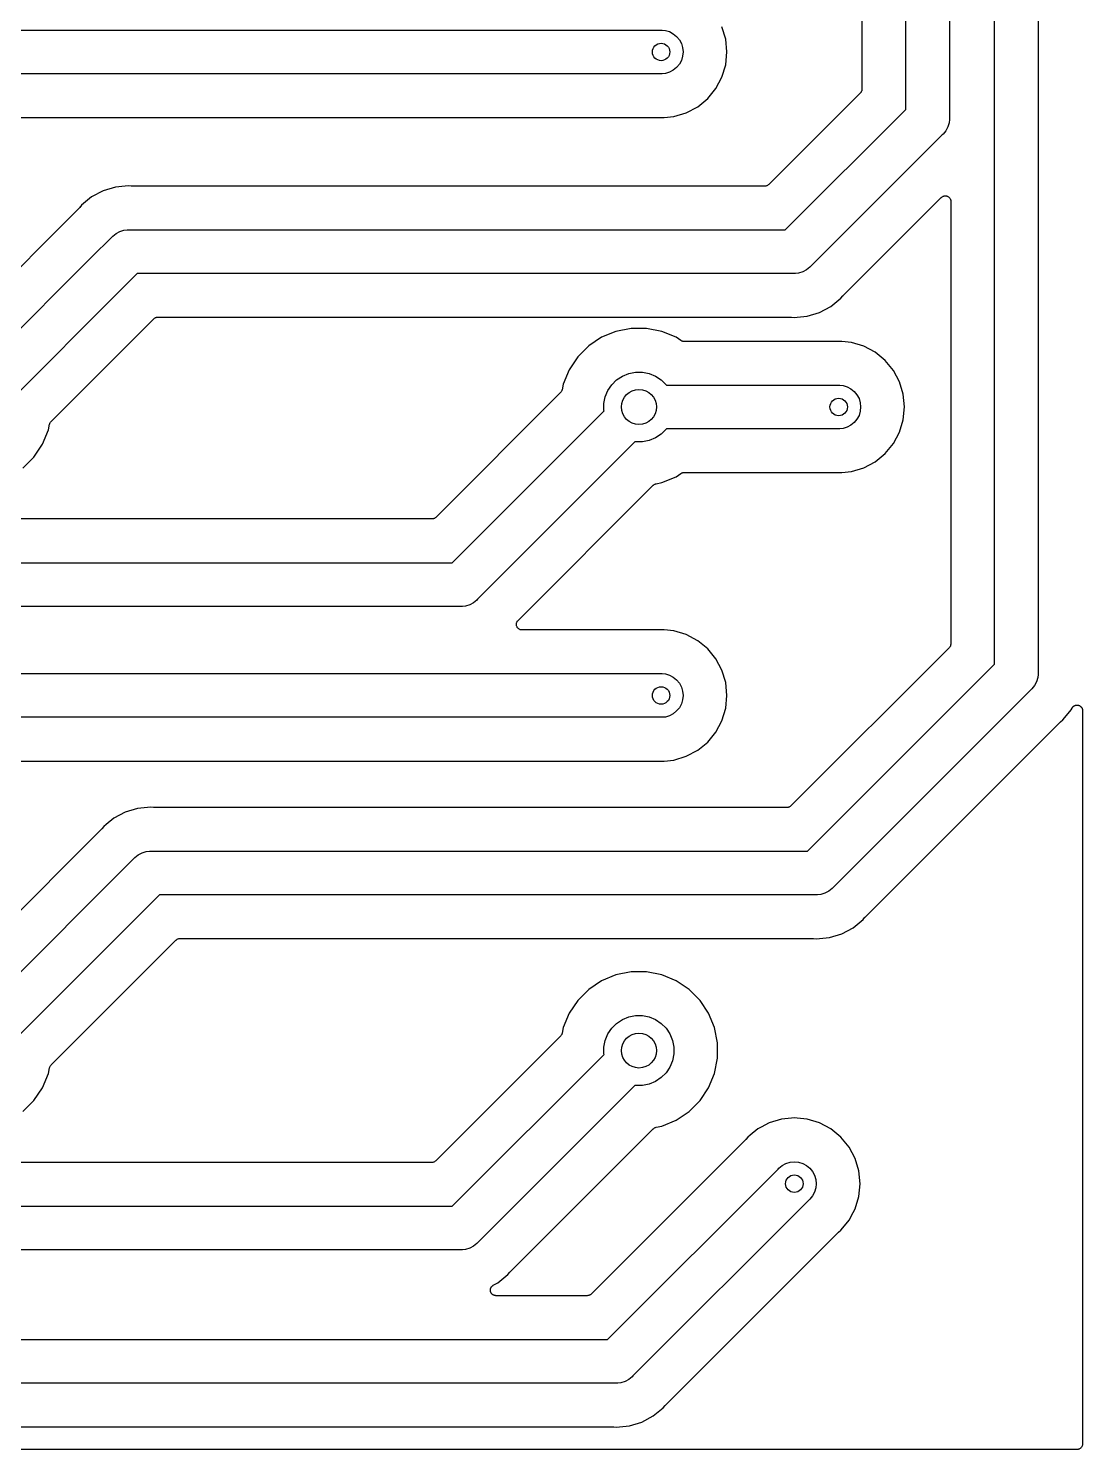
# Model space of a CAD drawing. Extents: x 31.5 to 106.7, y -110.7 to -45.7.
# Drawn here: x 82.55 to 106.67, y -110.73 to -78.2 of the extents above; entities that cross this region are included whole.
import ezdxf

# ---------------------------------------------------------------- set-up
doc = ezdxf.new("R2010")
doc.units = 0
doc.layers.add('BLACK', color=7, linetype='CONTINUOUS')

msp = doc.modelspace()

# ---------------------------------------------------------------- linework, layer by layer
at = {"layer": 'BLACK', "linetype": 'CONTINUOUS'}
for p, q in [((105.656, -70.1286), (105.656, -92.9395)), ((104.656, -92.7569), (104.656, -70.3111)), ((103.624, -71.1446), (103.624, -80.2394)), ((102.624, -80.0569), (102.624, -71.3271)), ((101.624, -73.9995), (101.624, -79.5901)), ((53.5471, -78.24), (97.0526, -78.24)), ((97.0526, -78.24), (97.126, -78.2472)), ((97.126, -78.2472), (97.2203, -78.2758)), ((97.2203, -78.2758), (97.3071, -78.3223)), ((97.3071, -78.3223), (97.3833, -78.3847)), ((97.3833, -78.3847), (97.4457, -78.4609)), ((98.5063, -78.4459), (98.4205, -78.1632)), ((97.4457, -78.4609), (97.4922, -78.5477)), ((97.4922, -78.5477), (97.5208, -78.642)), ((97.5208, -78.642), (97.5304, -78.74)), ((98.5353, -78.74), (98.5063, -78.4459)), ((97.4457, -79.0191), (97.3833, -79.0953)), ((97.4922, -78.9323), (97.4457, -79.0191)), ((97.5208, -78.838), (97.4922, -78.9323)), ((97.5304, -78.74), (97.5208, -78.838)), ((98.4205, -79.3168), (98.5063, -79.0341)), ((98.5063, -79.0341), (98.5353, -78.74)), ((97.0526, -79.24), (53.3646, -79.24)), ((97.126, -79.2328), (97.0526, -79.24)), ((97.2203, -79.2042), (97.126, -79.2328)), ((97.3071, -79.1577), (97.2203, -79.2042)), ((97.3833, -79.0953), (97.3071, -79.1577)), ((98.2812, -79.5774), (98.4205, -79.3168)), ((98.0938, -79.8058), (98.2812, -79.5774)), ((101.587, -79.6799), (99.4919, -81.7748)), ((101.594, -79.6708), (101.587, -79.6799)), ((101.602, -79.6618), (101.594, -79.6708)), ((101.603, -79.6607), (101.602, -79.6612)), ((101.602, -79.6612), (101.602, -79.6618)), ((101.608, -79.6504), (101.603, -79.6607)), ((101.614, -79.6401), (101.608, -79.6504)), ((101.618, -79.6277), (101.614, -79.6389)), ((101.614, -79.6389), (101.614, -79.6395)), ((101.614, -79.6395), (101.614, -79.6401)), ((101.621, -79.6165), (101.618, -79.6277)), ((101.623, -79.6036), (101.621, -79.6152)), ((101.621, -79.6152), (101.621, -79.6158)), ((101.621, -79.6158), (101.621, -79.6165)), ((101.624, -79.5918), (101.623, -79.6036)), ((101.624, -79.5901), (101.624, -79.5905)), ((101.624, -79.5905), (101.624, -79.5905)), ((101.624, -79.5905), (101.624, -79.5905)), ((101.624, -79.5905), (101.624, -79.5918)), ((97.6048, -80.1325), (97.8654, -79.9932)), ((97.8654, -79.9932), (98.0938, -79.8058)), ((58.7919, -80.24), (97.1017, -80.24)), ((97.1017, -80.24), (97.3221, -80.2183)), ((97.3221, -80.2183), (97.6048, -80.1325)), ((99.8689, -82.812), (102.624, -80.0569)), ((103.624, -80.2886), (103.617, -80.362)), ((103.624, -80.2394), (103.626, -80.264)), ((103.626, -80.264), (103.624, -80.2886)), ((103.46, -80.6349), (100.447, -83.6482)), ((103.479, -80.6193), (103.46, -80.6349)), ((103.542, -80.5431), (103.479, -80.6193)), ((103.588, -80.4563), (103.542, -80.5431)), ((103.617, -80.362), (103.588, -80.4563)), ((84.2592, -81.9195), (83.9986, -82.0588)), ((84.5419, -81.8337), (84.2592, -81.9195)), ((84.7684, -81.8114), (84.5419, -81.8337)), ((84.7685, -81.8114), (84.7684, -81.8114)), ((84.836, -81.8047), (84.7685, -81.8114)), ((84.9035, -81.8114), (84.836, -81.8047)), ((84.9088, -81.8114), (84.9035, -81.8114)), ((84.9141, -81.812), (84.9088, -81.8114)), ((84.9159, -81.812), (84.9141, -81.812)), ((99.4021, -81.812), (84.9159, -81.812)), ((99.4137, -81.8109), (99.4021, -81.812)), ((99.4254, -81.8098), (99.4137, -81.8109)), ((99.4261, -81.8096), (99.4254, -81.8098)), ((99.4267, -81.8096), (99.4261, -81.8096)), ((99.4379, -81.8062), (99.4267, -81.8096)), ((99.4492, -81.8029), (99.4379, -81.8062)), ((99.4498, -81.8026), (99.4492, -81.8029)), ((99.4505, -81.8024), (99.4498, -81.8026)), ((99.4608, -81.7969), (99.4505, -81.8024)), ((99.4712, -81.7915), (99.4608, -81.7969)), ((99.4718, -81.7911), (99.4712, -81.7915)), ((99.4724, -81.7908), (99.4718, -81.7911)), ((99.4814, -81.7834), (99.4724, -81.7908)), ((99.4906, -81.776), (99.4814, -81.7834)), ((99.4915, -81.7751), (99.4906, -81.776)), ((99.4916, -81.7751), (99.4915, -81.7751)), ((99.4919, -81.7748), (99.4916, -81.7751)), ((99.4916, -81.7751), (99.4916, -81.7751)), ((83.7188, -82.3079), (83.3239, -82.7028)), ((83.7222, -82.3037), (83.7188, -82.3079)), ((83.7261, -82.3), (83.7222, -82.3037)), ((83.7272, -82.2986), (83.7261, -82.3)), ((83.7702, -82.2462), (83.7272, -82.2986)), ((83.9986, -82.0588), (83.7702, -82.2462)), ((101.193, -84.3161), (103.439, -82.0701)), ((103.439, -82.0701), (103.44, -82.0692)), ((103.44, -82.0689), (103.45, -82.0612)), ((103.44, -82.0692), (103.44, -82.0689)), ((103.44, -82.0692), (103.44, -82.0692)), ((103.44, -82.0692), (103.44, -82.0692)), ((103.45, -82.0612), (103.459, -82.0537)), ((103.459, -82.0537), (103.46, -82.0536)), ((103.46, -82.0534), (103.471, -82.0478)), ((103.46, -82.0536), (103.46, -82.0534)), ((103.471, -82.0478), (103.481, -82.0422)), ((103.481, -82.0422), (103.482, -82.0421)), ((103.482, -82.042), (103.494, -82.0386)), ((103.482, -82.0421), (103.482, -82.042)), ((103.494, -82.0386), (103.505, -82.0352)), ((103.505, -82.0352), (103.506, -82.0351)), ((103.505, -82.0352), (103.505, -82.0352)), ((103.506, -82.0351), (103.518, -82.034)), ((103.518, -82.034), (103.53, -82.0329)), ((103.53, -82.033), (103.53, -82.0329)), ((103.53, -82.0329), (103.542, -82.0342)), ((103.53, -82.0329), (103.53, -82.033)), ((103.542, -82.0342), (103.555, -82.0355)), ((103.555, -82.0355), (103.555, -82.0356)), ((103.555, -82.0356), (103.555, -82.0356)), ((103.555, -82.0356), (103.566, -82.0392)), ((103.566, -82.0392), (103.578, -82.0428)), ((103.578, -82.0428), (103.578, -82.043)), ((103.578, -82.043), (103.579, -82.043)), ((103.579, -82.043), (103.589, -82.0487)), ((103.589, -82.0487), (103.6, -82.0546)), ((103.6, -82.0546), (103.6, -82.0548)), ((103.6, -82.0548), (103.6, -82.0549)), ((103.6, -82.0549), (103.61, -82.0625)), ((103.61, -82.0625), (103.619, -82.0704)), ((103.619, -82.0704), (103.619, -82.0706)), ((103.619, -82.0706), (103.619, -82.0708)), ((103.619, -82.0708), (103.627, -82.0801)), ((103.627, -82.0801), (103.635, -82.0896)), ((103.635, -82.0896), (103.635, -82.0898)), ((103.635, -82.0898), (103.635, -82.09)), ((103.635, -82.09), (103.641, -82.1007)), ((103.641, -82.1007), (103.646, -82.1115)), ((103.646, -82.1115), (103.646, -82.1117)), ((103.646, -82.1117), (103.647, -82.1119)), ((103.647, -82.1119), (103.65, -82.1235)), ((103.65, -82.1235), (103.654, -82.1353)), ((103.654, -82.1353), (103.654, -82.1355)), ((103.654, -82.1355), (103.654, -82.1357)), ((103.654, -82.1357), (103.655, -82.1477)), ((103.655, -82.1477), (103.656, -82.1599)), ((103.656, -82.1599), (103.656, -92.2901)), ((83.3237, -82.703), (80.9502, -85.0765)), ((83.3239, -82.7028), (83.3237, -82.703)), ((84.4651, -82.9758), (84.4807, -82.9567)), ((84.4807, -82.9567), (84.5569, -82.8943)), ((84.5569, -82.8943), (84.6437, -82.8478)), ((84.6437, -82.8478), (84.738, -82.8192)), ((84.738, -82.8192), (84.8114, -82.812)), ((84.8114, -82.812), (84.836, -82.8096)), ((84.8114, -82.812), (84.8114, -82.812)), ((84.836, -82.8096), (84.8605, -82.812)), ((84.8605, -82.812), (99.8689, -82.812)), ((83.9918, -83.4491), (84.4651, -82.9758)), ((81.3706, -86.0703), (83.9918, -83.4491)), ((83.9918, -83.4491), (83.9918, -83.4491)), ((85.0431, -83.812), (84.6989, -84.1562)), ((100.051, -83.812), (85.0431, -83.812)), ((100.076, -83.8144), (100.051, -83.812)), ((100.101, -83.812), (100.076, -83.8144)), ((100.174, -83.8048), (100.101, -83.812)), ((100.268, -83.7762), (100.174, -83.8048)), ((100.355, -83.7297), (100.268, -83.7762)), ((100.431, -83.6673), (100.355, -83.7297)), ((100.447, -83.6482), (100.431, -83.6673)), ((84.6989, -84.1562), (82.0777, -86.7774)), ((84.6989, -84.1562), (84.6989, -84.1562)), ((100.653, -84.7045), (100.913, -84.5652)), ((100.913, -84.5652), (101.142, -84.3778)), ((101.142, -84.3778), (101.185, -84.3254)), ((101.185, -84.3254), (101.186, -84.324)), ((101.186, -84.324), (101.19, -84.3203)), ((101.19, -84.3203), (101.193, -84.3161)), ((83.0715, -87.1978), (85.4201, -84.8492)), ((85.4201, -84.8492), (85.4204, -84.8489)), ((85.4204, -84.8489), (85.4204, -84.8489)), ((85.4204, -84.8489), (85.4205, -84.8489)), ((85.4205, -84.8489), (85.4214, -84.848)), ((85.4214, -84.848), (85.4306, -84.8406)), ((85.4306, -84.8406), (85.4396, -84.8332)), ((85.4396, -84.8332), (85.4402, -84.8329)), ((85.4402, -84.8329), (85.4408, -84.8325)), ((85.4408, -84.8325), (85.4512, -84.8271)), ((85.4512, -84.8271), (85.4615, -84.8216)), ((85.4615, -84.8216), (85.4622, -84.8214)), ((85.4622, -84.8214), (85.4628, -84.8211)), ((85.4628, -84.8211), (85.474, -84.8178)), ((85.474, -84.8178), (85.4853, -84.8144)), ((85.4853, -84.8144), (85.4859, -84.8144)), ((85.4859, -84.8144), (85.4866, -84.8142)), ((85.4866, -84.8142), (85.4982, -84.8131)), ((85.4982, -84.8131), (85.5099, -84.812)), ((85.5099, -84.812), (99.9961, -84.812)), ((99.9961, -84.812), (99.9979, -84.812)), ((99.9979, -84.812), (100.003, -84.8126)), ((100.003, -84.8126), (100.009, -84.8126)), ((100.009, -84.8126), (100.076, -84.8193)), ((100.076, -84.8193), (100.143, -84.8126)), ((100.143, -84.8126), (100.144, -84.8126)), ((100.144, -84.8126), (100.37, -84.7903)), ((100.37, -84.7903), (100.653, -84.7045)), ((95.995, -85.1372), (95.6674, -85.2729)), ((96.3427, -85.068), (95.995, -85.1372)), ((96.6973, -85.068), (96.3427, -85.068)), ((97.045, -85.1372), (96.6973, -85.068)), ((97.3726, -85.2729), (97.045, -85.1372)), ((95.3726, -85.4698), (95.1218, -85.7206)), ((95.6674, -85.2729), (95.3726, -85.4698)), ((97.483, -85.3466), (97.3726, -85.2729)), ((97.4933, -85.3521), (97.483, -85.3466)), ((97.5035, -85.3577), (97.4933, -85.3521)), ((97.5042, -85.3579), (97.5035, -85.3577)), ((97.5048, -85.3583), (97.5042, -85.3579)), ((97.516, -85.3617), (97.5048, -85.3583)), ((97.5271, -85.3652), (97.516, -85.3617)), ((97.5278, -85.3653), (97.5271, -85.3652)), ((97.5285, -85.3655), (97.5278, -85.3653)), ((97.5401, -85.3667), (97.5285, -85.3655)), ((97.5518, -85.368), (97.5401, -85.3667)), ((97.5532, -85.368), (97.5518, -85.368)), ((97.5535, -85.368), (97.5532, -85.368)), ((97.5532, -85.368), (97.5532, -85.368)), ((97.5532, -85.368), (97.5532, -85.368)), ((101.166, -85.368), (97.5535, -85.368)), ((101.386, -85.3897), (101.166, -85.368)), ((101.669, -85.4755), (101.386, -85.3897)), ((101.929, -85.6148), (101.669, -85.4755)), ((95.1218, -85.7206), (94.9249, -86.0154)), ((102.158, -85.8022), (101.929, -85.6148)), ((102.345, -86.0306), (102.158, -85.8022)), ((94.9249, -86.0154), (94.7892, -86.343)), ((96.01, -86.2466), (96.1411, -86.159)), ((96.1411, -86.159), (96.2866, -86.0987)), ((96.2866, -86.0987), (96.4412, -86.068)), ((96.4412, -86.068), (96.5988, -86.068)), ((96.5988, -86.068), (96.7534, -86.0987)), ((96.7534, -86.0987), (96.8989, -86.159)), ((96.8989, -86.159), (97.03, -86.2466)), ((102.485, -86.2912), (102.345, -86.0306)), ((94.7285, -86.5382), (91.8719, -89.3948)), ((94.7359, -86.5292), (94.7285, -86.5382)), ((94.7434, -86.5202), (94.7359, -86.5292)), ((94.7438, -86.5196), (94.7434, -86.5202)), ((94.7443, -86.519), (94.7438, -86.5196)), ((94.7498, -86.5087), (94.7443, -86.519)), ((94.7554, -86.4985), (94.7498, -86.5087)), ((94.7556, -86.4978), (94.7554, -86.4985)), ((94.756, -86.4972), (94.7556, -86.4978)), ((94.7594, -86.486), (94.756, -86.4972)), ((94.7629, -86.4749), (94.7594, -86.486)), ((94.7632, -86.4735), (94.7629, -86.4749)), ((94.7633, -86.4731), (94.7632, -86.4734)), ((94.7632, -86.4734), (94.7632, -86.4735)), ((94.7632, -86.4735), (94.7632, -86.4735)), ((94.7892, -86.343), (94.7633, -86.4731)), ((95.7507, -86.6346), (95.811, -86.4891)), ((95.811, -86.4891), (95.8986, -86.358)), ((95.8986, -86.358), (96.01, -86.2466)), ((97.03, -86.2466), (97.1414, -86.358)), ((97.1414, -86.358), (97.1481, -86.368)), ((97.1481, -86.368), (101.117, -86.368)), ((101.117, -86.368), (101.19, -86.3752)), ((101.19, -86.3752), (101.284, -86.4038)), ((101.284, -86.4038), (101.371, -86.4503)), ((101.371, -86.4503), (101.447, -86.5127)), ((101.447, -86.5127), (101.51, -86.5889)), ((102.57, -86.5739), (102.485, -86.2912)), ((95.72, -86.7892), (95.7507, -86.6346)), ((95.72, -86.9468), (95.72, -86.7892)), ((101.51, -86.5889), (101.556, -86.6757)), ((101.556, -86.6757), (101.585, -86.77)), ((101.585, -86.77), (101.594, -86.868)), ((102.599, -86.868), (102.57, -86.5739)), ((92.2489, -90.432), (95.7223, -86.9586)), ((95.7223, -86.9586), (95.72, -86.9468)), ((101.51, -87.1471), (101.447, -87.2233)), ((101.556, -87.0603), (101.51, -87.1471)), ((101.585, -86.966), (101.556, -87.0603)), ((101.594, -86.868), (101.585, -86.966)), ((102.485, -87.4448), (102.57, -87.1621)), ((102.57, -87.1621), (102.599, -86.868)), ((82.8751, -87.7206), (83.0108, -87.393)), ((83.0108, -87.393), (83.0367, -87.2629)), ((83.0367, -87.2629), (83.0368, -87.2626)), ((83.0368, -87.2625), (83.0371, -87.2611)), ((83.0368, -87.2626), (83.0368, -87.2625)), ((83.0368, -87.2625), (83.0368, -87.2625)), ((83.0371, -87.2611), (83.0406, -87.2499)), ((83.0406, -87.2499), (83.044, -87.2388)), ((83.044, -87.2388), (83.0444, -87.2382)), ((83.0444, -87.2382), (83.0446, -87.2375)), ((83.0446, -87.2375), (83.0503, -87.2272)), ((83.0503, -87.2272), (83.0557, -87.217)), ((83.0557, -87.217), (83.0562, -87.2164)), ((83.0562, -87.2164), (83.0566, -87.2158)), ((83.0566, -87.2158), (83.0641, -87.2069)), ((83.0641, -87.2069), (83.0715, -87.1978)), ((97.03, -87.4894), (96.8989, -87.577)), ((97.1414, -87.378), (97.03, -87.4894)), ((97.1481, -87.368), (97.1414, -87.378)), ((101.117, -87.368), (97.1481, -87.368)), ((101.19, -87.3608), (101.117, -87.368)), ((101.284, -87.3322), (101.19, -87.3608)), ((101.371, -87.2857), (101.284, -87.3322)), ((101.447, -87.2233), (101.371, -87.2857)), ((102.345, -87.7054), (102.485, -87.4448)), ((82.6782, -88.0154), (82.8751, -87.7206)), ((96.4294, -87.6657), (92.8269, -91.2682)), ((96.4412, -87.668), (96.4294, -87.6657)), ((96.5988, -87.668), (96.4412, -87.668)), ((96.7534, -87.6373), (96.5988, -87.668)), ((96.8989, -87.577), (96.7534, -87.6373)), ((102.158, -87.9338), (102.345, -87.7054)), ((82.4274, -88.2662), (82.6782, -88.0154)), ((101.669, -88.2605), (101.929, -88.1212)), ((101.929, -88.1212), (102.158, -87.9338)), ((97.045, -88.5988), (97.3726, -88.4631)), ((97.3726, -88.4631), (97.483, -88.3894)), ((97.483, -88.3894), (97.4832, -88.3892)), ((97.4832, -88.3892), (97.4832, -88.3892)), ((97.4832, -88.3892), (97.4833, -88.3892)), ((97.4833, -88.3892), (97.4845, -88.3884)), ((97.4845, -88.3884), (97.4949, -88.383)), ((97.4949, -88.383), (97.5051, -88.3776)), ((97.5051, -88.3776), (97.5058, -88.3774)), ((97.5058, -88.3774), (97.5065, -88.377)), ((97.5065, -88.377), (97.5177, -88.3738)), ((97.5177, -88.3738), (97.5289, -88.3704)), ((97.5289, -88.3704), (97.5296, -88.3703)), ((97.5296, -88.3703), (97.5303, -88.3701)), ((97.5303, -88.3701), (97.5419, -88.3691)), ((97.5419, -88.3691), (97.5535, -88.368)), ((97.5535, -88.368), (101.166, -88.368)), ((101.166, -88.368), (101.386, -88.3463)), ((101.386, -88.3463), (101.669, -88.2605)), ((93.7541, -91.7552), (96.8498, -88.6595)), ((96.8498, -88.6595), (96.8501, -88.6593)), ((96.8501, -88.6592), (96.8511, -88.6582)), ((96.8501, -88.6593), (96.8501, -88.6592)), ((96.8501, -88.6592), (96.8501, -88.6592)), ((96.8511, -88.6582), (96.8603, -88.6509)), ((96.8603, -88.6509), (96.8693, -88.6436)), ((96.8693, -88.6436), (96.8699, -88.6432)), ((96.8699, -88.6432), (96.8705, -88.6428)), ((96.8705, -88.6428), (96.8809, -88.6374)), ((96.8809, -88.6374), (96.8911, -88.6319)), ((96.8911, -88.6319), (96.8918, -88.6317)), ((96.8918, -88.6317), (96.8925, -88.6314)), ((96.8925, -88.6314), (96.9037, -88.6281)), ((96.9037, -88.6281), (96.9149, -88.6247)), ((96.9149, -88.6247), (97.045, -88.5988)), ((91.7821, -89.432), (70.7779, -89.432)), ((91.7937, -89.4309), (91.7821, -89.432)), ((91.8054, -89.4298), (91.7937, -89.4309)), ((91.8061, -89.4296), (91.8054, -89.4298)), ((91.8067, -89.4296), (91.8061, -89.4296)), ((91.8179, -89.4262), (91.8067, -89.4296)), ((91.8292, -89.4229), (91.8179, -89.4262)), ((91.8298, -89.4226), (91.8292, -89.4229)), ((91.8305, -89.4224), (91.8298, -89.4226)), ((91.8408, -89.4169), (91.8305, -89.4224)), ((91.8512, -89.4115), (91.8408, -89.4169)), ((91.8518, -89.4111), (91.8512, -89.4115)), ((91.8524, -89.4108), (91.8518, -89.4111)), ((91.8614, -89.4034), (91.8524, -89.4108)), ((91.8706, -89.396), (91.8614, -89.4034)), ((91.8715, -89.3951), (91.8706, -89.396)), ((91.8716, -89.3951), (91.8715, -89.3951)), ((91.8719, -89.3948), (91.8716, -89.3951)), ((91.8716, -89.3951), (91.8716, -89.3951)), ((70.3111, -90.432), (92.2489, -90.432)), ((92.6483, -91.3962), (92.554, -91.4248)), ((92.7351, -91.3497), (92.6483, -91.3962)), ((92.8113, -91.2873), (92.7351, -91.3497)), ((92.8269, -91.2682), (92.8113, -91.2873)), ((92.4314, -91.432), (70.1285, -91.432)), ((92.456, -91.4344), (92.4314, -91.432)), ((92.4806, -91.432), (92.456, -91.4344)), ((92.554, -91.4248), (92.4806, -91.432)), ((93.7169, -91.8441), (93.7182, -91.832)), ((93.7169, -91.8443), (93.7169, -91.8441)), ((93.7169, -91.8446), (93.7169, -91.8443)), ((93.7181, -91.8565), (93.7169, -91.8446)), ((93.7192, -91.8688), (93.7181, -91.8565)), ((93.7182, -91.832), (93.7194, -91.8199)), ((93.7192, -91.869), (93.7192, -91.8688)), ((93.7193, -91.8692), (93.7192, -91.869)), ((93.7228, -91.881), (93.7193, -91.8692)), ((93.7194, -91.8199), (93.7195, -91.8197)), ((93.7195, -91.8195), (93.7231, -91.8077)), ((93.7195, -91.8197), (93.7195, -91.8195)), ((93.7262, -91.8926), (93.7228, -91.881)), ((93.7231, -91.8077), (93.7267, -91.7962)), ((93.7263, -91.8928), (93.7262, -91.8926)), ((93.7263, -91.893), (93.7263, -91.8928)), ((93.7321, -91.9039), (93.7263, -91.893)), ((93.7267, -91.7962), (93.7268, -91.796)), ((93.7268, -91.7958), (93.7327, -91.7849)), ((93.7268, -91.796), (93.7268, -91.7958)), ((93.7377, -91.9145), (93.7321, -91.9039)), ((93.7327, -91.7849), (93.7384, -91.7744)), ((93.7378, -91.9147), (93.7377, -91.9145)), ((93.7379, -91.9149), (93.7378, -91.9147)), ((93.7456, -91.9244), (93.7379, -91.9149)), ((93.7384, -91.7744), (93.7385, -91.7742)), ((93.7385, -91.7742), (93.7386, -91.774)), ((93.7386, -91.774), (93.7464, -91.7646)), ((93.7532, -91.9339), (93.7456, -91.9244)), ((93.7464, -91.7646), (93.7541, -91.7552)), ((93.7534, -91.934), (93.7532, -91.9339)), ((93.7535, -91.9342), (93.7534, -91.934)), ((93.7629, -91.942), (93.7535, -91.9342)), ((93.7722, -91.9498), (93.7629, -91.942)), ((93.7724, -91.9499), (93.7722, -91.9498)), ((93.7725, -91.95), (93.7724, -91.9499)), ((93.7833, -91.9559), (93.7725, -91.95)), ((93.7939, -91.9617), (93.7833, -91.9559)), ((93.7941, -91.9618), (93.7939, -91.9617)), ((93.7943, -91.9619), (93.7941, -91.9618)), ((93.8059, -91.9655), (93.7943, -91.9619)), ((93.8175, -91.9692), (93.8059, -91.9655)), ((93.8177, -91.9693), (93.8175, -91.9692)), ((93.818, -91.9693), (93.8177, -91.9693)), ((93.8299, -91.9706), (93.818, -91.9693)), ((93.8422, -91.972), (93.8299, -91.9706)), ((93.8426, -91.972), (93.8422, -91.972)), ((93.8439, -91.972), (93.8426, -91.972)), ((93.8426, -91.972), (93.8426, -91.972)), ((93.8426, -91.972), (93.8426, -91.972)), ((97.1017, -91.972), (93.8439, -91.972)), ((97.3221, -91.9937), (97.1017, -91.972)), ((97.6048, -92.0795), (97.3221, -91.9937)), ((97.8654, -92.2188), (97.6048, -92.0795)), ((98.0938, -92.4062), (97.8654, -92.2188)), ((103.619, -92.3799), (99.9999, -95.9988)), ((103.626, -92.3708), (103.619, -92.3799)), ((103.634, -92.3618), (103.626, -92.3708)), ((103.635, -92.3607), (103.634, -92.3612)), ((103.634, -92.3612), (103.634, -92.3618)), ((103.64, -92.3504), (103.635, -92.3607)), ((103.646, -92.3401), (103.64, -92.3504)), ((103.65, -92.3276), (103.646, -92.3389)), ((103.646, -92.3389), (103.646, -92.3395)), ((103.646, -92.3395), (103.646, -92.3401)), ((103.653, -92.3165), (103.65, -92.3276)), ((103.655, -92.3035), (103.653, -92.3152)), ((103.653, -92.3152), (103.653, -92.3158)), ((103.653, -92.3158), (103.653, -92.3165)), ((103.656, -92.2918), (103.655, -92.3035)), ((103.656, -92.2901), (103.656, -92.2905)), ((103.656, -92.2905), (103.656, -92.2905)), ((103.656, -92.2905), (103.656, -92.2905)), ((103.656, -92.2905), (103.656, -92.2918)), ((98.2812, -92.6346), (98.0938, -92.4062)), ((98.4205, -92.8952), (98.2812, -92.6346)), ((54.0551, -92.972), (97.0526, -92.972)), ((97.0526, -92.972), (97.126, -92.9792)), ((97.126, -92.9792), (97.2203, -93.0078)), ((97.2203, -93.0078), (97.3071, -93.0543)), ((98.5063, -93.1779), (98.4205, -92.8952)), ((100.377, -97.036), (104.656, -92.7569)), ((105.656, -92.9886), (105.649, -93.062)), ((105.656, -92.9395), (105.658, -92.964)), ((105.658, -92.964), (105.656, -92.9886)), ((105.656, -92.9886), (105.656, -92.9886)), ((97.3071, -93.0543), (97.3833, -93.1167)), ((97.3833, -93.1167), (97.4457, -93.1929)), ((97.4457, -93.1929), (97.4922, -93.2797)), ((97.4922, -93.2797), (97.5208, -93.374)), ((98.5353, -93.472), (98.5063, -93.1779)), ((105.492, -93.3349), (100.955, -97.8722)), ((105.511, -93.3193), (105.492, -93.3349)), ((105.574, -93.2431), (105.511, -93.3193)), ((105.62, -93.1563), (105.574, -93.2431)), ((105.649, -93.062), (105.62, -93.1563)), ((97.4922, -93.6643), (97.4457, -93.7511)), ((97.5208, -93.57), (97.4922, -93.6643)), ((97.5208, -93.374), (97.5304, -93.472)), ((97.5304, -93.472), (97.5208, -93.57)), ((98.5063, -93.7661), (98.5353, -93.472)), ((106.508, -93.6968), (106.514, -93.6956)), ((106.514, -93.6956), (106.52, -93.6939)), ((106.52, -93.6939), (106.527, -93.6934)), ((106.527, -93.6934), (106.533, -93.6922)), ((106.533, -93.6922), (106.539, -93.6922)), ((106.539, -93.6922), (106.545, -93.6917)), ((106.545, -93.6917), (106.551, -93.6923)), ((106.551, -93.6923), (106.558, -93.6924)), ((106.558, -93.6924), (106.563, -93.6936)), ((106.563, -93.6936), (106.57, -93.6943)), ((106.57, -93.6943), (106.576, -93.6962)), ((97.0526, -93.972), (53.8725, -93.972)), ((97.126, -93.9648), (97.0526, -93.972)), ((97.2203, -93.9362), (97.126, -93.9648)), ((97.3071, -93.8897), (97.2203, -93.9362)), ((97.3833, -93.8273), (97.3071, -93.8897)), ((97.4457, -93.7511), (97.3833, -93.8273)), ((98.4205, -94.0488), (98.5063, -93.7661)), ((106.222, -94.0298), (106.38, -93.8368)), ((106.38, -93.8368), (106.409, -93.8014)), ((106.38, -93.8368), (106.38, -93.8368)), ((106.409, -93.8014), (106.432, -93.7588)), ((106.432, -93.7588), (106.433, -93.7573)), ((106.433, -93.7573), (106.436, -93.7522)), ((106.436, -93.7522), (106.439, -93.7469)), ((106.439, -93.7469), (106.443, -93.7421)), ((106.443, -93.7421), (106.447, -93.7368)), ((106.447, -93.7368), (106.451, -93.7326)), ((106.451, -93.7326), (106.455, -93.7279)), ((106.455, -93.7279), (106.46, -93.724)), ((106.46, -93.724), (106.465, -93.7195)), ((106.465, -93.7195), (106.47, -93.7162)), ((106.47, -93.7162), (106.474, -93.7124)), ((106.474, -93.7124), (106.48, -93.7095)), ((106.48, -93.7095), (106.485, -93.706)), ((106.485, -93.706), (106.491, -93.7037)), ((106.491, -93.7037), (106.496, -93.7009)), ((106.496, -93.7009), (106.503, -93.6991)), ((106.503, -93.6991), (106.508, -93.6968)), ((106.576, -93.6962), (106.582, -93.6974)), ((106.582, -93.6974), (106.587, -93.6998)), ((106.587, -93.6998), (106.593, -93.7016)), ((106.593, -93.7016), (106.599, -93.7046)), ((106.599, -93.7046), (106.605, -93.7071)), ((106.605, -93.7071), (106.61, -93.7105)), ((106.61, -93.7105), (106.615, -93.7134)), ((106.615, -93.7134), (106.62, -93.7174)), ((106.62, -93.7174), (106.625, -93.721)), ((106.625, -93.721), (106.629, -93.7253)), ((106.629, -93.7253), (106.634, -93.7292)), ((106.634, -93.7292), (106.638, -93.7341)), ((106.638, -93.7341), (106.643, -93.7386)), ((106.643, -93.7386), (106.646, -93.7437)), ((106.646, -93.7437), (106.65, -93.7484)), ((106.65, -93.7484), (106.653, -93.754)), ((106.653, -93.754), (106.656, -93.7593)), ((106.656, -93.7593), (106.659, -93.7649)), ((106.659, -93.7649), (106.661, -93.7703)), ((106.661, -93.7703), (106.663, -93.7764)), ((106.663, -93.7764), (106.666, -93.7822)), ((106.666, -93.7822), (106.667, -93.7882)), ((106.667, -93.7882), (106.669, -93.794)), ((106.669, -93.794), (106.669, -93.8003)), ((106.669, -93.8003), (106.67, -93.8066)), ((106.67, -93.8066), (106.67, -93.8126)), ((106.67, -93.8126), (106.671, -93.8187)), ((106.671, -93.8187), (106.671, -110.608)), ((98.0938, -94.5378), (98.2812, -94.3094)), ((98.2812, -94.3094), (98.4205, -94.0488)), ((101.701, -98.5401), (106.16, -94.0812)), ((106.16, -94.0812), (106.161, -94.0799)), ((106.161, -94.0799), (106.166, -94.0766)), ((106.166, -94.0766), (106.169, -94.0728)), ((106.169, -94.0728), (106.222, -94.0298)), ((97.8654, -94.7252), (98.0938, -94.5378)), ((59.2999, -94.972), (97.1017, -94.972)), ((97.1017, -94.972), (97.3221, -94.9503)), ((97.3221, -94.9503), (97.6048, -94.8645)), ((97.6048, -94.8645), (97.8654, -94.7252)), ((84.5066, -96.2828), (84.3306, -96.4272)), ((84.7672, -96.1435), (84.5066, -96.2828)), ((85.0499, -96.0577), (84.7672, -96.1435)), ((85.2764, -96.0354), (85.0499, -96.0577)), ((85.2765, -96.0354), (85.2764, -96.0354)), ((85.344, -96.0287), (85.2765, -96.0354)), ((85.4115, -96.0354), (85.344, -96.0287)), ((85.4168, -96.0354), (85.4115, -96.0354)), ((85.4221, -96.036), (85.4168, -96.0354)), ((85.4239, -96.036), (85.4221, -96.036)), ((99.9101, -96.036), (85.4239, -96.036)), ((99.9217, -96.0349), (99.9101, -96.036)), ((99.9334, -96.0338), (99.9217, -96.0349)), ((99.9341, -96.0336), (99.9334, -96.0338)), ((99.9347, -96.0336), (99.9341, -96.0336)), ((99.9459, -96.0302), (99.9347, -96.0336)), ((99.9572, -96.0269), (99.9459, -96.0302)), ((99.9578, -96.0266), (99.9572, -96.0269)), ((99.9585, -96.0264), (99.9578, -96.0266)), ((99.9688, -96.0209), (99.9585, -96.0264)), ((99.9792, -96.0155), (99.9688, -96.0209)), ((99.9798, -96.0151), (99.9792, -96.0155)), ((99.9804, -96.0148), (99.9798, -96.0151)), ((99.9894, -96.0074), (99.9804, -96.0148)), ((99.9986, -96), (99.9894, -96.0074)), ((99.9995, -95.9991), (99.9986, -96)), ((99.9996, -95.9991), (99.9995, -95.9991)), ((99.9999, -95.9988), (99.9996, -95.9991)), ((99.9996, -95.9991), (99.9996, -95.9991)), ((84.2268, -96.5319), (80.9502, -99.8085)), ((84.2302, -96.5277), (84.2268, -96.5319)), ((84.2341, -96.524), (84.2302, -96.5277)), ((84.2352, -96.5226), (84.2341, -96.524)), ((84.2782, -96.4702), (84.2352, -96.5226)), ((84.3306, -96.4272), (84.2782, -96.4702)), ((84.3306, -96.4272), (84.3306, -96.4272)), ((81.3706, -100.802), (84.9731, -97.1998)), ((84.9731, -97.1998), (84.9887, -97.1807)), ((84.9887, -97.1807), (85.0649, -97.1183)), ((85.0649, -97.1183), (85.1517, -97.0718)), ((85.1517, -97.0718), (85.246, -97.0432)), ((85.246, -97.0432), (85.3194, -97.036)), ((85.3194, -97.036), (85.344, -97.0336)), ((85.344, -97.0336), (85.3686, -97.036)), ((85.3686, -97.036), (100.377, -97.036)), ((100.939, -97.8913), (100.863, -97.9537)), ((100.955, -97.8722), (100.939, -97.8913)), ((85.5511, -98.036), (82.0777, -101.509)), ((100.559, -98.036), (85.5511, -98.036)), ((100.584, -98.0384), (100.559, -98.036)), ((100.609, -98.036), (100.584, -98.0384)), ((100.682, -98.0288), (100.609, -98.036)), ((100.776, -98.0002), (100.682, -98.0288)), ((100.863, -97.9537), (100.776, -98.0002)), ((101.65, -98.6018), (101.693, -98.5494)), ((101.693, -98.5494), (101.694, -98.548)), ((101.694, -98.548), (101.698, -98.5443)), ((101.698, -98.5443), (101.701, -98.5401)), ((101.161, -98.9285), (101.421, -98.7892)), ((101.421, -98.7892), (101.65, -98.6018)), ((83.0715, -101.93), (85.9281, -99.0732)), ((85.9281, -99.0732), (85.9284, -99.0729)), ((85.9284, -99.0729), (85.9284, -99.0729)), ((85.9284, -99.0729), (85.9285, -99.0729)), ((85.9285, -99.0729), (85.9294, -99.072)), ((85.9294, -99.072), (85.9386, -99.0646)), ((85.9386, -99.0646), (85.9476, -99.0572)), ((85.9476, -99.0572), (85.9482, -99.0569)), ((85.9482, -99.0569), (85.9488, -99.0565)), ((85.9488, -99.0565), (85.9592, -99.0511)), ((85.9592, -99.0511), (85.9695, -99.0456)), ((85.9695, -99.0456), (85.9702, -99.0454)), ((85.9702, -99.0454), (85.9708, -99.0451)), ((85.9708, -99.0451), (85.9821, -99.0418)), ((85.9821, -99.0418), (85.9933, -99.0384)), ((85.9933, -99.0384), (85.9939, -99.0384)), ((85.9939, -99.0384), (85.9946, -99.0382)), ((85.9946, -99.0382), (86.0063, -99.0371)), ((86.0063, -99.0371), (86.0179, -99.036)), ((86.0179, -99.036), (100.504, -99.036)), ((100.504, -99.036), (100.506, -99.036)), ((100.506, -99.036), (100.511, -99.0366)), ((100.511, -99.0366), (100.517, -99.0366)), ((100.517, -99.0366), (100.584, -99.0433)), ((100.584, -99.0433), (100.651, -99.0366)), ((100.651, -99.0366), (100.652, -99.0366)), ((100.652, -99.0366), (100.878, -99.0143)), ((100.878, -99.0143), (101.161, -98.9285)), ((95.995, -99.8692), (95.6674, -100.005)), ((96.3427, -99.8), (95.995, -99.8692)), ((96.6973, -99.8), (96.3427, -99.8)), ((97.045, -99.8692), (96.6973, -99.8)), ((97.3726, -100.005), (97.045, -99.8692)), ((95.3726, -100.202), (95.1218, -100.453)), ((95.6674, -100.005), (95.3726, -100.202)), ((97.6674, -100.202), (97.3726, -100.005)), ((97.9182, -100.453), (97.6674, -100.202)), ((95.1218, -100.453), (94.9249, -100.747)), ((98.1151, -100.747), (97.9182, -100.453)), ((94.9249, -100.747), (94.7892, -101.075)), ((96.1411, -100.891), (96.2866, -100.831)), ((96.2866, -100.831), (96.4412, -100.8)), ((96.4412, -100.8), (96.5988, -100.8)), ((96.5988, -100.8), (96.7534, -100.831)), ((96.7534, -100.831), (96.8989, -100.891)), ((98.2508, -101.075), (98.1151, -100.747)), ((94.7892, -101.075), (94.7633, -101.205)), ((95.811, -101.221), (95.8986, -101.09)), ((95.8986, -101.09), (96.01, -100.979)), ((96.01, -100.979), (96.1411, -100.891)), ((96.8989, -100.891), (97.03, -100.979)), ((97.03, -100.979), (97.1414, -101.09)), ((97.1414, -101.09), (97.229, -101.221)), ((98.32, -101.423), (98.2508, -101.075)), ((94.7285, -101.27), (91.8719, -104.127)), ((94.7359, -101.261), (94.7285, -101.27)), ((94.7434, -101.252), (94.7359, -101.261)), ((94.7438, -101.252), (94.7434, -101.252)), ((94.7443, -101.251), (94.7438, -101.252)), ((94.7498, -101.241), (94.7443, -101.251)), ((94.7554, -101.23), (94.7498, -101.241)), ((94.7556, -101.23), (94.7554, -101.23)), ((94.756, -101.229), (94.7556, -101.23)), ((94.7594, -101.218), (94.756, -101.229)), ((94.7629, -101.207), (94.7594, -101.218)), ((94.7632, -101.205), (94.7629, -101.207)), ((94.7633, -101.205), (94.7632, -101.205)), ((94.7632, -101.205), (94.7632, -101.205)), ((94.7632, -101.205), (94.7632, -101.205)), ((95.72, -101.521), (95.7507, -101.367)), ((95.7507, -101.367), (95.811, -101.221)), ((97.229, -101.221), (97.2893, -101.367)), ((97.2893, -101.367), (97.32, -101.521)), ((98.32, -101.777), (98.32, -101.423)), ((92.2489, -105.164), (95.7223, -101.691)), ((95.72, -101.679), (95.72, -101.521)), ((95.7223, -101.691), (95.72, -101.679)), ((97.32, -101.679), (97.2893, -101.833)), ((97.32, -101.521), (97.32, -101.679)), ((98.2508, -102.125), (98.32, -101.777)), ((82.8751, -102.453), (83.0108, -102.125)), ((83.0108, -102.125), (83.0367, -101.995)), ((83.0367, -101.995), (83.0368, -101.995)), ((83.0368, -101.995), (83.0371, -101.993)), ((83.0368, -101.995), (83.0368, -101.995)), ((83.0368, -101.995), (83.0368, -101.995)), ((83.0371, -101.993), (83.0406, -101.982)), ((83.0406, -101.982), (83.044, -101.971)), ((83.044, -101.971), (83.0444, -101.97)), ((83.0444, -101.97), (83.0446, -101.97)), ((83.0446, -101.97), (83.0503, -101.959)), ((83.0503, -101.959), (83.0557, -101.949)), ((83.0557, -101.949), (83.0562, -101.948)), ((83.0562, -101.948), (83.0566, -101.948)), ((83.0566, -101.948), (83.0641, -101.939)), ((83.0641, -101.939), (83.0715, -101.93)), ((97.1414, -102.11), (97.03, -102.221)), ((97.229, -101.979), (97.1414, -102.11)), ((97.2893, -101.833), (97.229, -101.979)), ((98.1151, -102.453), (98.2508, -102.125)), ((82.6782, -102.747), (82.8751, -102.453)), ((96.4294, -102.398), (92.8269, -106)), ((96.4412, -102.4), (96.4294, -102.398)), ((96.5988, -102.4), (96.4412, -102.4)), ((96.7534, -102.369), (96.5988, -102.4)), ((96.8989, -102.309), (96.7534, -102.369)), ((97.03, -102.221), (96.8989, -102.309)), ((97.9182, -102.747), (98.1151, -102.453)), ((82.4274, -102.998), (82.6782, -102.747)), ((97.6674, -102.998), (97.9182, -102.747)), ((97.3726, -103.195), (97.6674, -102.998)), ((93.5732, -106.668), (96.8498, -103.391)), ((96.8498, -103.391), (96.8501, -103.391)), ((96.8501, -103.391), (96.8511, -103.39)), ((96.8501, -103.391), (96.8501, -103.391)), ((96.8501, -103.391), (96.8501, -103.391)), ((96.8511, -103.39), (96.8603, -103.383)), ((96.8603, -103.383), (96.8693, -103.376)), ((96.8693, -103.376), (96.8699, -103.375)), ((96.8699, -103.375), (96.8705, -103.375)), ((96.8705, -103.375), (96.8808, -103.369)), ((96.8808, -103.369), (96.8911, -103.364)), ((96.8911, -103.364), (96.8918, -103.364)), ((96.8918, -103.364), (96.8925, -103.363)), ((96.8925, -103.363), (96.9036, -103.36)), ((96.9036, -103.36), (96.9149, -103.357)), ((96.9149, -103.357), (97.045, -103.331)), ((97.045, -103.331), (97.3726, -103.195)), ((99.2386, -103.395), (99.0626, -103.539)), ((99.3155, -103.354), (99.2386, -103.395)), ((99.4992, -103.255), (99.3155, -103.354)), ((99.3155, -103.354), (99.3155, -103.354)), ((99.7819, -103.17), (99.4992, -103.255)), ((100.008, -103.147), (99.7819, -103.17)), ((100.009, -103.147), (100.008, -103.147)), ((100.076, -103.141), (100.009, -103.147)), ((100.143, -103.147), (100.076, -103.141)), ((100.37, -103.17), (100.143, -103.147)), ((100.143, -103.147), (100.143, -103.147)), ((100.653, -103.255), (100.37, -103.17)), ((100.913, -103.395), (100.653, -103.255)), ((101.142, -103.582), (100.913, -103.395)), ((98.9588, -103.644), (95.4279, -107.175)), ((98.9622, -103.64), (98.9588, -103.644)), ((98.9661, -103.636), (98.9622, -103.64)), ((98.9672, -103.635), (98.9661, -103.636)), ((99.0102, -103.582), (98.9672, -103.635)), ((99.0626, -103.539), (99.0102, -103.582)), ((99.0626, -103.539), (99.0626, -103.539)), ((101.329, -103.811), (101.142, -103.582)), ((101.469, -104.071), (101.329, -103.811)), ((101.554, -104.354), (101.469, -104.071)), ((91.7821, -104.164), (77.7149, -104.164)), ((91.7937, -104.163), (91.7821, -104.164)), ((91.8054, -104.162), (91.7937, -104.163)), ((91.8061, -104.162), (91.8054, -104.162)), ((91.8067, -104.162), (91.8061, -104.162)), ((91.8179, -104.158), (91.8067, -104.162)), ((91.8292, -104.155), (91.8179, -104.158)), ((91.8298, -104.155), (91.8292, -104.155)), ((91.8305, -104.154), (91.8298, -104.155)), ((91.8408, -104.149), (91.8305, -104.154)), ((91.8512, -104.144), (91.8408, -104.149)), ((91.8518, -104.143), (91.8512, -104.144)), ((91.8524, -104.143), (91.8518, -104.143)), ((91.8614, -104.135), (91.8524, -104.143)), ((91.8706, -104.128), (91.8614, -104.135)), ((91.8715, -104.127), (91.8706, -104.128)), ((91.8716, -104.127), (91.8715, -104.127)), ((91.8719, -104.127), (91.8716, -104.127)), ((91.8716, -104.127), (91.8716, -104.127)), ((95.8049, -108.212), (99.7051, -104.312)), ((99.7051, -104.312), (99.7207, -104.293)), ((99.7207, -104.293), (99.7969, -104.23)), ((99.7969, -104.23), (99.8837, -104.184)), ((99.8837, -104.184), (99.978, -104.155)), ((99.978, -104.155), (100.076, -104.146)), ((100.076, -104.146), (100.174, -104.155)), ((100.174, -104.155), (100.268, -104.184)), ((100.268, -104.184), (100.355, -104.23)), ((100.355, -104.23), (100.431, -104.293)), ((100.431, -104.293), (100.494, -104.369)), ((100.494, -104.369), (100.54, -104.456)), ((101.583, -104.648), (101.554, -104.354)), ((100.54, -104.456), (100.569, -104.55)), ((100.569, -104.746), (100.54, -104.84)), ((100.569, -104.55), (100.578, -104.648)), ((100.578, -104.648), (100.569, -104.746)), ((101.554, -104.942), (101.583, -104.648)), ((100.412, -105.019), (96.3829, -109.048)), ((100.431, -105.003), (100.412, -105.019)), ((100.494, -104.927), (100.431, -105.003)), ((100.54, -104.84), (100.494, -104.927)), ((101.469, -105.225), (101.554, -104.942)), ((75.3751, -105.164), (92.2489, -105.164)), ((101.329, -105.485), (101.422, -105.311)), ((101.422, -105.311), (101.469, -105.225)), ((101.089, -105.757), (101.142, -105.714)), ((101.142, -105.714), (101.185, -105.661)), ((101.185, -105.661), (101.329, -105.485)), ((101.185, -105.661), (101.185, -105.661)), ((92.8113, -106.019), (92.7351, -106.082)), ((92.8269, -106), (92.8113, -106.019)), ((97.1292, -109.716), (101.08, -105.765)), ((101.08, -105.765), (101.081, -105.764)), ((101.081, -105.764), (101.086, -105.761)), ((101.086, -105.761), (101.089, -105.757)), ((92.4314, -106.164), (74.1926, -106.164)), ((92.456, -106.166), (92.4314, -106.164)), ((92.4806, -106.164), (92.456, -106.166)), ((92.554, -106.157), (92.4806, -106.164)), ((92.6483, -106.128), (92.554, -106.157)), ((92.7351, -106.082), (92.6483, -106.128)), ((93.5218, -106.73), (93.5648, -106.677)), ((93.5648, -106.677), (93.5659, -106.676)), ((93.5659, -106.676), (93.5698, -106.672)), ((93.5698, -106.672), (93.5732, -106.668)), ((93.1319, -107.036), (93.1348, -107.03)), ((93.1348, -107.03), (93.1371, -107.025)), ((93.1371, -107.025), (93.1406, -107.02)), ((93.1406, -107.02), (93.1437, -107.014)), ((93.1437, -107.014), (93.1475, -107.009)), ((93.1475, -107.009), (93.1509, -107.004)), ((93.1509, -107.004), (93.1554, -107)), ((93.1554, -107), (93.1595, -106.995)), ((93.1595, -106.995), (93.1642, -106.991)), ((93.1642, -106.991), (93.1685, -106.987)), ((93.1685, -106.987), (93.1737, -106.983)), ((93.1737, -106.983), (93.1787, -106.979)), ((93.1787, -106.979), (93.184, -106.976)), ((93.184, -106.976), (93.1891, -106.973)), ((93.1891, -106.973), (93.2934, -106.917)), ((93.2934, -106.917), (93.5218, -106.73)), ((93.1219, -107.084), (93.1226, -107.078)), ((93.1225, -107.09), (93.1219, -107.084)), ((93.1225, -107.097), (93.1225, -107.09)), ((93.1236, -107.103), (93.1225, -107.097)), ((93.1226, -107.072), (93.1239, -107.066)), ((93.1226, -107.078), (93.1226, -107.072)), ((93.1242, -107.109), (93.1236, -107.103)), ((93.1239, -107.066), (93.1245, -107.059)), ((93.126, -107.115), (93.1242, -107.109)), ((93.1245, -107.059), (93.1263, -107.054)), ((93.1272, -107.121), (93.126, -107.115)), ((93.1263, -107.054), (93.1275, -107.048)), ((93.1295, -107.127), (93.1272, -107.121)), ((93.1275, -107.048), (93.13, -107.042)), ((93.1312, -107.133), (93.1295, -107.127)), ((93.13, -107.042), (93.1319, -107.036)), ((93.1341, -107.138), (93.1312, -107.133)), ((93.1365, -107.144), (93.1341, -107.138)), ((93.1399, -107.149), (93.1365, -107.144)), ((93.1427, -107.155), (93.1399, -107.149)), ((93.1467, -107.159), (93.1427, -107.155)), ((93.1501, -107.165), (93.1467, -107.159)), ((93.1544, -107.169), (93.1501, -107.165)), ((93.1582, -107.174), (93.1544, -107.169)), ((93.1631, -107.178), (93.1582, -107.174)), ((93.1675, -107.182), (93.1631, -107.178)), ((93.1725, -107.186), (93.1675, -107.182)), ((93.1772, -107.19), (93.1725, -107.186)), ((93.1828, -107.193), (93.1772, -107.19)), ((93.188, -107.196), (93.1828, -107.193)), ((93.1936, -107.199), (93.188, -107.196)), ((93.1989, -107.202), (93.1936, -107.199)), ((93.205, -107.204), (93.1989, -107.202)), ((93.2108, -107.206), (93.205, -107.204)), ((93.2167, -107.207), (93.2108, -107.206)), ((93.2225, -107.209), (93.2167, -107.207)), ((93.2288, -107.21), (93.2225, -107.209)), ((93.2351, -107.211), (93.2288, -107.21)), ((93.2411, -107.211), (93.2351, -107.211)), ((93.2472, -107.212), (93.2411, -107.211)), ((93.2489, -107.212), (93.2472, -107.212)), ((95.3381, -107.212), (93.2489, -107.212)), ((95.3497, -107.211), (95.3381, -107.212)), ((95.3614, -107.21), (95.3497, -107.211)), ((95.3621, -107.21), (95.3614, -107.21)), ((95.3627, -107.21), (95.3621, -107.21)), ((95.3739, -107.206), (95.3627, -107.21)), ((95.3852, -107.203), (95.3739, -107.206)), ((95.3858, -107.203), (95.3852, -107.203)), ((95.3865, -107.202), (95.3858, -107.203)), ((95.3968, -107.197), (95.3865, -107.202)), ((95.4072, -107.192), (95.3968, -107.197)), ((95.4078, -107.191), (95.4072, -107.192)), ((95.4084, -107.191), (95.4078, -107.191)), ((95.4174, -107.183), (95.4084, -107.191)), ((95.4266, -107.176), (95.4174, -107.183)), ((95.4275, -107.175), (95.4266, -107.176)), ((95.4276, -107.175), (95.4275, -107.175)), ((95.4279, -107.175), (95.4276, -107.175)), ((95.4276, -107.175), (95.4276, -107.175)), ((34.2431, -108.212), (95.8049, -108.212)), ((95.9874, -109.212), (34.0606, -109.212)), ((96.012, -109.214), (95.9874, -109.212)), ((96.0366, -109.212), (96.012, -109.214)), ((96.11, -109.205), (96.0366, -109.212)), ((96.2043, -109.176), (96.11, -109.205)), ((96.2911, -109.13), (96.2043, -109.176)), ((96.3673, -109.067), (96.2911, -109.13)), ((96.3829, -109.048), (96.3673, -109.067)), ((96.8494, -109.965), (97.0778, -109.778)), ((97.0778, -109.778), (97.1208, -109.725)), ((97.1208, -109.725), (97.1219, -109.724)), ((97.1219, -109.724), (97.1258, -109.72)), ((97.1258, -109.72), (97.1292, -109.716)), ((34.1159, -110.212), (95.9321, -110.212)), ((95.9321, -110.212), (95.9339, -110.212)), ((95.9339, -110.212), (95.9392, -110.213)), ((95.9392, -110.213), (95.9445, -110.213)), ((95.9445, -110.213), (96.012, -110.219)), ((96.012, -110.219), (96.0795, -110.213)), ((96.0795, -110.213), (96.0796, -110.213)), ((96.0796, -110.213), (96.3061, -110.19)), ((96.3061, -110.19), (96.5888, -110.105)), ((96.5888, -110.105), (96.8494, -109.965)), ((106.671, -110.61), (106.67, -110.622)), ((106.671, -110.608), (106.671, -110.609)), ((106.671, -110.609), (106.671, -110.609)), ((106.671, -110.609), (106.671, -110.609)), ((106.671, -110.609), (106.671, -110.61)), ((106.544, -110.735), (31.632, -110.735)), ((106.556, -110.734), (106.544, -110.735)), ((106.568, -110.733), (106.556, -110.734)), ((106.569, -110.733), (106.568, -110.733)), ((106.568, -110.733), (106.568, -110.733)), ((106.58, -110.729), (106.569, -110.733)), ((106.592, -110.726), (106.58, -110.729)), ((106.603, -110.72), (106.592, -110.725)), ((106.592, -110.725), (106.592, -110.726)), ((106.592, -110.726), (106.592, -110.726)), ((106.614, -110.714), (106.603, -110.72)), ((106.624, -110.706), (106.614, -110.714)), ((106.614, -110.714), (106.614, -110.714)), ((106.614, -110.714), (106.614, -110.714)), ((106.633, -110.699), (106.624, -110.706)), ((106.641, -110.689), (106.633, -110.698)), ((106.633, -110.698), (106.633, -110.698)), ((106.633, -110.698), (106.633, -110.699)), ((106.649, -110.68), (106.641, -110.689)), ((106.655, -110.668), (106.649, -110.679)), ((106.649, -110.679), (106.649, -110.679)), ((106.649, -110.679), (106.649, -110.68)), ((106.661, -110.658), (106.655, -110.668)), ((106.665, -110.646), (106.661, -110.657)), ((106.661, -110.657), (106.661, -110.658)), ((106.661, -110.658), (106.661, -110.658)), ((106.668, -110.634), (106.665, -110.646)), ((106.67, -110.622), (106.668, -110.634)), ((106.668, -110.634), (106.668, -110.634)), ((106.668, -110.634), (106.668, -110.634))]:
    msp.add_line(p, q, dxfattribs=at)
at = {"layer": 'BLACK'}
for centre, radius in [((97.028, -78.74), 0.2), ((96.52, -86.868), 0.4), ((101.092, -86.868), 0.2), ((97.028, -93.472), 0.2), ((96.52, -101.6), 0.4), ((100.076, -104.648), 0.2)]:
    msp.add_circle(centre, radius, dxfattribs=at)

doc.saveas('drawing.dxf')
